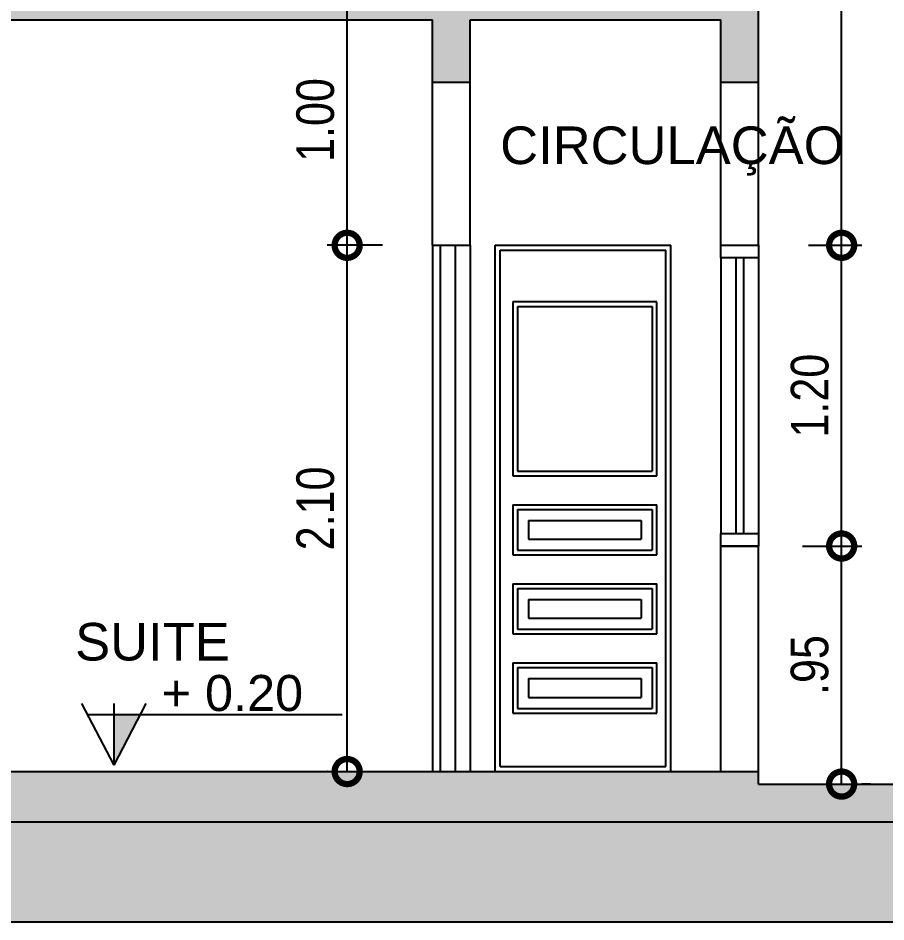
# Model space of a CAD drawing. Extents: x -109 to 1815, y -14679 to 345.
# Drawn here: x -100.11 to -96.648, y -48.115 to -44.508 of the extents above; entities that cross this region are included whole.
import ezdxf

# ---------------------------------------------------------------- set-up
doc = ezdxf.new("R2010")
doc.units = 0
doc.header["$MEASUREMENT"] = 0
doc.layers.get('0').update_dxf_attribs({"linetype": 'CONTINUOUS'})
doc.layers.get('DEFPOINTS').update_dxf_attribs({"linetype": 'CONTINUOUS'})
for name, color, linetype in [('A-Wall-G', 2, 'CONTINUOUS'), ('corte-telha', 3, 'CONTINUOUS'), ('COTA', 1, 'CONTINUOUS'), ('esquadria-ext', 2, 'CONTINUOUS'), ('esquadria-int', 3, 'CONTINUOUS'), ('LINHA-TELHA-VISTA', 1, 'CONTINUOUS'), ('PAREDE', 6, 'CONTINUOUS'), ('PORTA', 3, 'CONTINUOUS'), ('reboco', 8, 'CONTINUOUS'), ('TEXTO', 1, 'CONTINUOUS')]:
    doc.layers.add(name, color=color, linetype=linetype)
doc.styles.add('ARIALN', font='arial.ttf')
doc.styles.add('REGUA120', font='arial.ttf')
doc.styles.add('SIMPLEX', font='techl___.ttf')
doc.dimstyles.new('50model', dxfattribs={"dimtxt": 0.15, "dimasz": 0.2, "dimexe": 0.08, "dimexo": 0.2, "dimgap": 0.05, "dimtad": 1, "dimzin": 4, "dimdsep": 46, "dimtxsty": 'SIMPLEX', "dimblk1": 'DOTSMALL', "dimblk2": 'DOTSMALL', "dimsah": 1, "dimcen": 0.2, "dimadec": 0, "dimazin": 0, "dimtfac": 1, "dimtmove": 2, "dimatfit": 3, "dimldrblk": 'DOTSMALL', "dimfxl": 1, "dimtvp": 1, "dimtolj": 1, "dimtzin": 0, "dimarcsym": 0})
pattern_1 = [(50, (0, 0), (0.21517805, -0.01882564), [0.0225, -0.2475]), (355, (0, 0), (-0.0416254, 0.22565764), [0.018, -0.198]), (100.4514, (0.01793, -0.00157), (0.1735528, 0.20683186), [0.01912206, -0.21034263]), (46.1842, (0, 0.06), (0.3201723, -0.0496557), [0.03375, -0.37125]), (96.6356, (0.02668, 0.05586), (0.2803988, 0.2922354), [0.0286831, -0.3155139]), (351.1842, (0, 0.06), (0.2803986, 0.2922356), [0.027, -0.297]), (21, (0.03, 0.045), (0.17907212, -0.12078567), [0.0225, -0.2475]), (326, (0.03, 0.045), (0.0729946, 0.217545), [0.018, -0.198]), (71.4514, (0.04492, 0.03493), (0.2520668, 0.09675915), [0.01912206, -0.21034263]), (37.5, (0, 0), (0.003647957, 0.099868156), [0, -0.1956, 0, -0.201, 0, -0.19875]), (7.5, (0, 0), (0.07892086, 0.11832351), [0, -0.1146, 0, -0.1911, 0, -0.07575]), (327.5, (-0.0669, 0), (0.16014673, -0.00676646), [0, -0.075, 0, -0.234, 0, -0.3105]), (317.5, (-0.0969, 0), (0.17495585, 0.0300315), [0, -0.0975, 0, -0.1554, 0, -0.2205])]

# ---------------------------------------------------------------- blocks, each defined once
blk = doc.blocks.new('_DOTSMALL')
at = {"color": 0, "linetype": 'ByBlock', "ltscale": 0.05, "const_width": 0.5}
blk.add_lwpolyline([(-0.0625, 0, 1), (0.0625, 0, 1)], format="xyb", close=True, dxfattribs=at)
blk = doc.blocks.new('*D142')
at = {"layer": 'COTA', "color": 0, "lineweight": -2, "transparency": 16777216}
for p, q in [((-98.6564, -45.4149), (-98.8773, -45.4149)), ((-98.7973, -47.5149), (-98.7973, -45.4149)), ((-98.8763, -47.5149), (-98.8773, -47.5149))]:
    blk.add_line(p, q, dxfattribs=at)
at = {"layer": 'DEFPOINTS', "color": 0, "transparency": 16777216}
for p in [(-98.7973, -45.4149), (-98.4564, -45.4149), (-98.6763, -47.5149)]:
    blk.add_point(p, dxfattribs=at)
at = {"layer": 'COTA', "color": 0, "lineweight": -2, "transparency": 16777216, "xscale": 0.2, "yscale": 0.2, "zscale": 0.2}
for p, rotation in [((-98.7973, -45.4149), 90), ((-98.7973, -47.5149), 270)]:
    blk.add_blockref('_DOTSMALL', p, dxfattribs=dict(at, rotation=rotation))
at = {"layer": 'COTA', "color": 0, "transparency": 16777216, "insert": (-98.9239, -46.4649), "char_height": 0.15, "attachment_point": 5, "rotation": 90, "style": 'SIMPLEX'}
blk.add_mtext('\\A1;2.10', dxfattribs=at)
blk = doc.blocks.new('*D143')
at = {"layer": 'COTA', "color": 0, "lineweight": -2, "transparency": 16777216}
for p, q in [((-98.9973, -44.4149), (-98.8773, -44.4149)), ((-98.7973, -45.4149), (-98.7973, -44.4149)), ((-98.6564, -45.4149), (-98.8773, -45.4149))]:
    blk.add_line(p, q, dxfattribs=at)
at = {"layer": 'DEFPOINTS', "color": 0, "transparency": 16777216}
for p in [(-98.7973, -44.4149), (-98.7973, -44.4149), (-98.4564, -45.4149)]:
    blk.add_point(p, dxfattribs=at)
at = {"layer": 'COTA', "color": 0, "lineweight": -2, "transparency": 16777216, "xscale": 0.2, "yscale": 0.2, "zscale": 0.2}
for p, rotation in [((-98.7973, -44.4149), 90), ((-98.7973, -45.4149), 270)]:
    blk.add_blockref('_DOTSMALL', p, dxfattribs=dict(at, rotation=rotation))
at = {"layer": 'COTA', "color": 0, "transparency": 16777216, "insert": (-98.9239, -44.9149), "char_height": 0.15, "attachment_point": 5, "rotation": 90, "style": 'SIMPLEX'}
blk.add_mtext('\\A1;1.00', dxfattribs=at)
blk = doc.blocks.new('*D144')
at = {"layer": 'COTA', "color": 0, "lineweight": -2, "transparency": 16777216}
for p, q in [((-96.9814, -46.6149), (-96.7448, -46.6149)), ((-96.8248, -47.5649), (-96.8248, -46.6149)), ((-96.71, -47.5649), (-96.7448, -47.5649))]:
    blk.add_line(p, q, dxfattribs=at)
at = {"layer": 'DEFPOINTS', "color": 0, "transparency": 16777216}
for p in [(-97.1814, -46.6149), (-96.8248, -46.6149), (-96.91, -47.5649)]:
    blk.add_point(p, dxfattribs=at)
at = {"layer": 'COTA', "color": 0, "lineweight": -2, "transparency": 16777216, "xscale": 0.2, "yscale": 0.2, "zscale": 0.2}
for p, rotation in [((-96.8248, -46.6149), 90), ((-96.8248, -47.5649), 270)]:
    blk.add_blockref('_DOTSMALL', p, dxfattribs=dict(at, rotation=rotation))
at = {"layer": 'COTA', "color": 0, "transparency": 16777216, "insert": (-96.9519, -47.0899), "char_height": 0.15, "attachment_point": 5, "rotation": 90, "style": 'SIMPLEX'}
blk.add_mtext('\\A1;.95', dxfattribs=at)
blk = doc.blocks.new('*D145')
at = {"layer": 'COTA', "color": 0, "lineweight": -2, "transparency": 16777216}
for p, q in [((-96.9564, -45.4149), (-96.7448, -45.4149)), ((-96.8248, -46.6149), (-96.8248, -45.4149)), ((-96.9814, -46.6149), (-96.7448, -46.6149))]:
    blk.add_line(p, q, dxfattribs=at)
at = {"layer": 'DEFPOINTS', "color": 0, "transparency": 16777216}
for p in [(-97.1564, -45.4149), (-96.8248, -45.4149), (-97.1814, -46.6149)]:
    blk.add_point(p, dxfattribs=at)
at = {"layer": 'COTA', "color": 0, "lineweight": -2, "transparency": 16777216, "xscale": 0.2, "yscale": 0.2, "zscale": 0.2}
for p, rotation in [((-96.8248, -45.4149), 90), ((-96.8248, -46.6149), 270)]:
    blk.add_blockref('_DOTSMALL', p, dxfattribs=dict(at, rotation=rotation))
at = {"layer": 'COTA', "color": 0, "transparency": 16777216, "insert": (-96.9513, -46.0149), "char_height": 0.15, "attachment_point": 5, "rotation": 90, "style": 'SIMPLEX'}
blk.add_mtext('\\A1;1.20', dxfattribs=at)
blk = doc.blocks.new('*D146')
at = {"layer": 'COTA', "color": 0, "lineweight": -2, "transparency": 16777216}
for p, q in [((-96.9564, -41.4925), (-96.7448, -41.4925)), ((-96.8248, -45.4149), (-96.8248, -41.4925)), ((-96.9564, -45.4149), (-96.7448, -45.4149))]:
    blk.add_line(p, q, dxfattribs=at)
at = {"layer": 'DEFPOINTS', "color": 0, "transparency": 16777216}
for p in [(-97.1564, -41.4925), (-96.8248, -41.4925), (-97.1564, -45.4149)]:
    blk.add_point(p, dxfattribs=at)
at = {"layer": 'COTA', "color": 0, "lineweight": -2, "transparency": 16777216, "xscale": 0.2, "yscale": 0.2, "zscale": 0.2}
for p, rotation in [((-96.8248, -41.4925), 90), ((-96.8248, -45.4149), 270)]:
    blk.add_blockref('_DOTSMALL', p, dxfattribs=dict(at, rotation=rotation))
at = {"layer": 'COTA', "color": 0, "transparency": 16777216, "insert": (-96.9535, -43.4537), "char_height": 0.15, "attachment_point": 5, "rotation": 90, "style": 'SIMPLEX'}
blk.add_mtext('\\A1;3.92', dxfattribs=at)

msp = doc.modelspace()

# ---------------------------------------------------------------- hatches: boundary and pattern name
at = {"layer": 'COTA'}
h = msp.add_hatch(dxfattribs=at)
h.set_pattern_fill('AR-CONC', color=256, scale=0.03, style=0)
h.set_pattern_definition(pattern_1)
h.paths.add_polyline_path([(-98.4564, -44.5149), (-98.4564, -44.7649), (-98.3064, -44.7649), (-98.3064, -44.5149), (-97.3064, -44.5149), (-97.3064, -44.7649), (-97.1564, -44.7649), (-97.1564, -44.4149), (-97.6089, -44.4149), (-102.5064, -44.4149), (-102.5064, -44.7649), (-102.3564, -44.7649), (-102.3564, -44.5149)])
msp.add_hatch(color=256, dxfattribs=at).paths.add_polyline_path([(-99.6229, -47.2882), (-99.7275, -47.2882), (-99.7275, -47.4891)])
h = msp.add_hatch(dxfattribs=at)
h.set_pattern_fill('AR-CONC', color=256, scale=0.03, style=0)
h.set_pattern_definition(pattern_1)
h.paths.add_polyline_path([(-102.5064, -47.5149), (-102.5064, -47.7149), (-89.353, -47.7149), (-89.353, -47.5149), (-90.1481, -47.5149, -0.186897), (-90.1938, -47.5326), (-90.2566, -47.5326, -0.186897), (-90.3022, -47.5149), (-91.5776, -47.5149, -0.186897), (-91.6232, -47.5326), (-91.686, -47.5326, -0.186897), (-91.7316, -47.5149), (-93.0064, -47.5149), (-93.0064, -47.5649), (-97.1564, -47.5649), (-97.1564, -47.5149)])
at = {"layer": 'LINHA-TELHA-VISTA', "linetype": 'Continuous'}
h = msp.add_hatch(dxfattribs=at)
h.set_pattern_fill('AR-PARQ1', color=256, scale=0.03, angle=45, style=0)
h.set_pattern_definition([(135, (-51.87902, -19.88133), (-0.5091169, 0), [0.36, -0.36]), (135, (-51.8366, -19.8389), (-0.5091169, 0), [0.36, -0.36]), (135, (-51.79417, -19.79648), (-0.5091169, 0), [0.36, -0.36]), (135, (-51.75174, -19.75405), (-0.5091169, 0), [0.36, -0.36]), (135, (-51.7093, -19.71163), (-0.5091169, 0), [0.36, -0.36]), (135, (-51.6669, -19.6692), (-0.5091169, 0), [0.36, -0.36]), (135, (-51.62446, -19.62677), (-0.5091169, 0), [0.36, -0.36]), (45, (-52.13358, -19.62677), (0.5091169, 0), [0.36, -0.36]), (45, (-52.176, -19.58435), (0.5091169, 0), [0.36, -0.36]), (45, (-52.21843, -19.54192), (0.5091169, 0), [0.36, -0.36]), (45, (-52.26086, -19.4995), (0.5091169, 0), [0.36, -0.36]), (45, (-52.3033, -19.45707), (0.5091169, 0), [0.36, -0.36]), (45, (-52.3457, -19.41464), (0.5091169, 0), [0.36, -0.36]), (45, (-52.38814, -19.3722), (0.5091169, 0), [0.36, -0.36])])
h.paths.add_polyline_path([(-104.8528, -47.7149), (-104.8528, -48.1149), (-87.9809, -48.1149), (-87.9809, -47.7149)])

# ---------------------------------------------------------------- linework, layer by layer
at = {"layer": 'A-Wall-G'}
for p, q in [((-99.7275, -47.4891), (-99.8558, -47.2428)), ((-99.7275, -47.4891), (-99.7275, -47.2428)), ((-99.7275, -47.4891), (-99.5993, -47.2428)), ((-98.8178, -47.2882), (-99.8322, -47.2882)), ((-99.7275, -47.4891), (-99.7275, -47.2924))]:
    msp.add_line(p, q, dxfattribs=at)
at = {"layer": 'corte-telha'}
for p, q in [((-98.4264, -45.4149), (-98.4264, -47.5149)), ((-98.3664, -45.4149), (-98.3664, -47.5149)), ((-98.3664, -45.4149), (-98.3664, -47.5149)), ((-97.2464, -45.4649), (-97.2464, -46.5649)), ((-97.2164, -45.4649), (-97.2164, -46.5649))]:
    msp.add_line(p, q, dxfattribs=at)
at = {"layer": 'COTA'}
for p, q in [((-98.2064, -45.4149), (-97.5064, -45.4149)), ((-98.2064, -47.5149), (-98.2064, -45.4149)), ((-98.1864, -45.4349), (-97.5264, -45.4349)), ((-98.1864, -47.4949), (-98.1864, -45.4349)), ((-97.5264, -47.4949), (-97.5264, -45.4349)), ((-97.5064, -47.5149), (-97.5064, -45.4149)), ((-97.5617, -45.641), (-98.1371, -45.641)), ((-98.1371, -45.641), (-98.1371, -46.3344)), ((-98.1183, -45.6597), (-97.5804, -45.6597)), ((-98.1183, -45.6597), (-98.1183, -46.3156)), ((-97.5804, -45.6597), (-97.5804, -46.3156)), ((-97.5617, -46.3344), (-97.5617, -45.641)), ((-98.1371, -46.3344), (-97.5617, -46.3344)), ((-98.1183, -46.3156), (-97.5804, -46.3156)), ((-98.1371, -46.45), (-97.5617, -46.45)), ((-98.1371, -46.45), (-98.1371, -46.6501)), ((-97.5617, -46.6501), (-97.5617, -46.45)), ((-98.1183, -46.4687), (-98.1183, -46.6313)), ((-98.1183, -46.4687), (-97.5804, -46.4687)), ((-97.5804, -46.4687), (-97.5804, -46.6313)), ((-98.0746, -46.5125), (-98.0746, -46.5876)), ((-98.0746, -46.5125), (-97.6242, -46.5125)), ((-97.6242, -46.5125), (-97.6242, -46.5876)), ((-98.0746, -46.5876), (-97.6242, -46.5876)), ((-98.1183, -46.6313), (-97.5804, -46.6313)), ((-97.3064, -46.6149), (-97.1564, -46.6149)), ((-98.1371, -46.6501), (-97.5617, -46.6501)), ((-98.1371, -46.7657), (-98.1371, -46.9658)), ((-98.1371, -46.7657), (-97.5617, -46.7657)), ((-97.5617, -46.9658), (-97.5617, -46.7657)), ((-98.1183, -46.7845), (-97.5804, -46.7845)), ((-98.1183, -46.7845), (-98.1183, -46.9471)), ((-97.5804, -46.7845), (-97.5804, -46.9471)), ((-98.0746, -46.8282), (-97.6242, -46.8282)), ((-98.0746, -46.8282), (-98.0746, -46.9033)), ((-97.6242, -46.8282), (-97.6242, -46.9033)), ((-98.0746, -46.9033), (-97.6242, -46.9033)), ((-98.1183, -46.9471), (-97.5804, -46.9471)), ((-98.1371, -46.9658), (-97.5617, -46.9658)), ((-98.1371, -47.0815), (-97.5617, -47.0815)), ((-98.1371, -47.0815), (-98.1371, -47.2816)), ((-98.1183, -47.1002), (-98.1183, -47.2628)), ((-98.1183, -47.1002), (-97.5804, -47.1002)), ((-97.5804, -47.1002), (-97.5804, -47.2628)), ((-97.5617, -47.2816), (-97.5617, -47.0815)), ((-98.0746, -47.144), (-98.0746, -47.2191)), ((-98.0746, -47.144), (-97.6242, -47.144)), ((-97.6242, -47.144), (-97.6242, -47.2191)), ((-98.0746, -47.2191), (-97.6242, -47.2191)), ((-98.1371, -47.2816), (-97.5617, -47.2816)), ((-98.1183, -47.2628), (-97.5804, -47.2628)), ((-98.1864, -47.4949), (-97.5264, -47.4949)), ((-104.8528, -48.1149), (-87.9809, -48.1149))]:
    msp.add_line(p, q, dxfattribs=at)
at = {"layer": 'esquadria-ext', "linetype": 'Continuous'}
for p, q in [((-98.4564, -45.4149), (-98.4564, -47.5149)), ((-98.3064, -45.4149), (-98.3064, -47.5149)), ((-97.3064, -45.4649), (-97.3064, -46.5649)), ((-97.1564, -45.4649), (-97.1564, -46.5649))]:
    msp.add_line(p, q, dxfattribs=at)
at = {"layer": 'esquadria-int', "linetype": 'Continuous'}
for points in [[(-97.3064, -45.4649), (-97.3064, -45.4149), (-97.1564, -45.4149), (-97.1564, -45.4649)], [(-97.3064, -46.6149), (-97.3064, -46.5649), (-97.1564, -46.5649), (-97.1564, -46.6149)]]:
    msp.add_lwpolyline(points, close=True, dxfattribs=at)
at = {"layer": 'PAREDE'}
for p, q in [((-97.1564, -45.4149), (-97.1564, -41.4925)), ((-102.3564, -44.5149), (-98.4564, -44.5149)), ((-98.4564, -45.4149), (-98.4564, -44.5149)), ((-98.3064, -45.4149), (-98.3064, -44.5149)), ((-98.3064, -44.5149), (-97.3064, -44.5149)), ((-97.3064, -45.4149), (-97.3064, -44.5149)), ((-98.3064, -44.7649), (-98.4564, -44.7649)), ((-97.1564, -44.7649), (-97.3064, -44.7649)), ((-98.4564, -45.4149), (-98.3064, -45.4149)), ((-97.3064, -47.5149), (-97.3064, -46.6149)), ((-97.1564, -47.5649), (-97.1564, -46.6149)), ((-102.5064, -47.5149), (-97.1564, -47.5149)), ((-97.1564, -47.5649), (-93.0064, -47.5649)), ((-104.8528, -47.7149), (-87.9809, -47.7149))]:
    msp.add_line(p, q, dxfattribs=at)
at = {"layer": 'reboco', "linetype": 'Continuous'}
msp.add_line((-97.1564, -46.6149), (-97.1814, -46.6149), dxfattribs=at)

# ---------------------------------------------------------------- texts
at = {"layer": 'PORTA', "color": 3, "style": 'REGUA120'}
for s, p in [('CIRCULAÇÃO', (-98.187, -45.0908)), ('SUITE', (-99.8826, -47.0718))]:
    msp.add_text(s, height=0.15, dxfattribs=at).set_placement(p)
at = {"layer": 'TEXTO', "style": 'ARIALN'}
msp.add_text('+ 0.20', height=0.144, dxfattribs=at).set_placement((-99.5378, -47.2734))

# ---------------------------------------------------------------- dimensions: what is measured, and where the dimension line sits
at = {"layer": 'COTA'}
for base, p1, p2, picture, middle in [((-96.8248, -41.4925), (-97.1564, -45.4149), (-97.1564, -41.4925), '*D146', (-96.9535, -43.4537)), ((-98.7973, -44.4149), (-98.4564, -45.4149), (-98.7973, -44.4149), '*D143', (-98.9239, -44.9149)), ((-98.7973, -45.4149), (-98.6763, -47.5149), (-98.4564, -45.4149), '*D142', (-98.9239, -46.4649)), ((-96.8248, -45.4149), (-97.1814, -46.6149), (-97.1564, -45.4149), '*D145', (-96.9513, -46.0149)), ((-96.8248, -46.6149), (-96.91, -47.5649), (-97.1814, -46.6149), '*D144', (-96.9519, -47.0899))]:
    dim = msp.add_linear_dim(base=base, p1=p1, p2=p2, angle=90, dimstyle='50model', dxfattribs=at)
    dim.commit()
    dim.dimension.update_dxf_attribs({"geometry": picture, "text_midpoint": middle})

doc.saveas('drawing.dxf')
